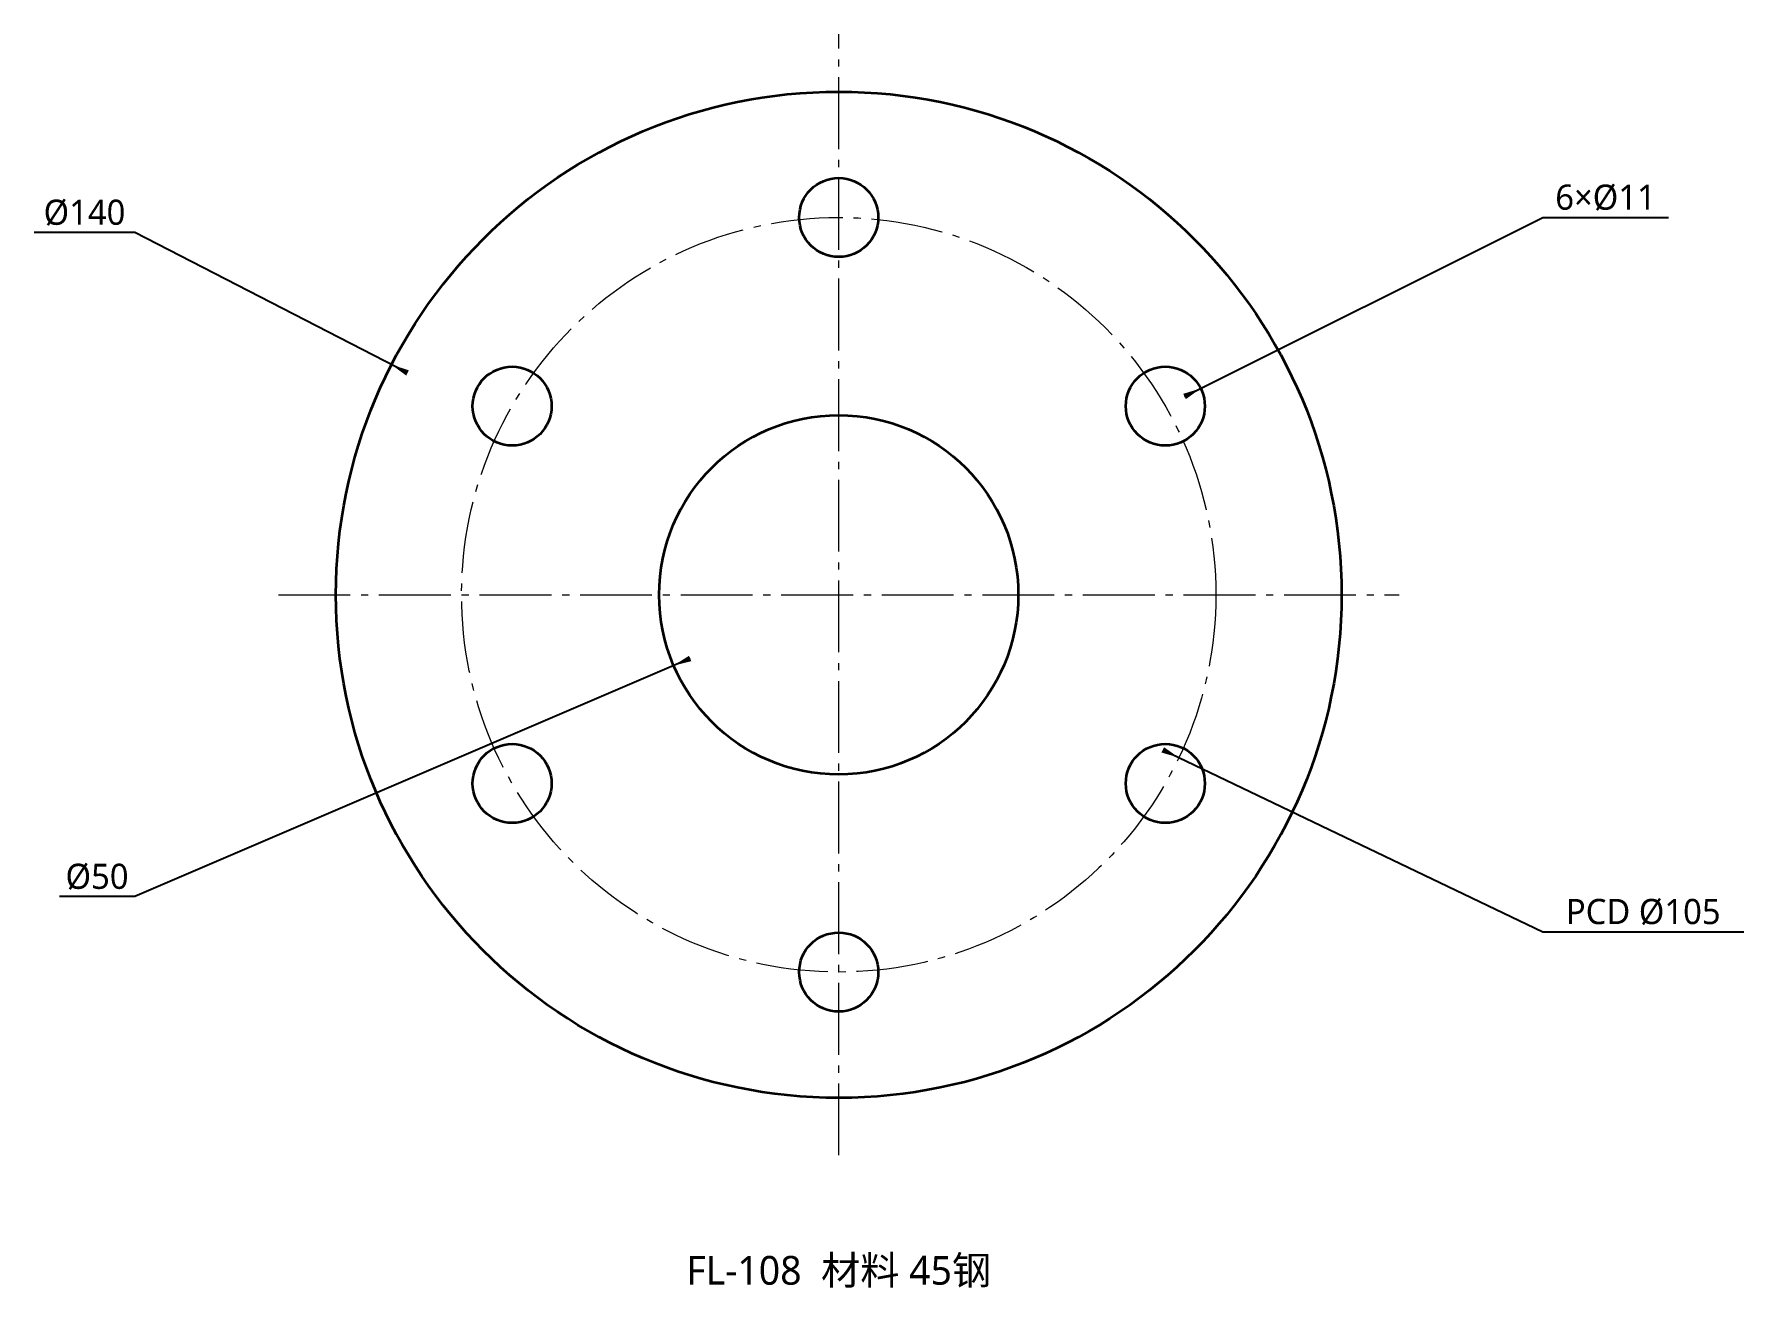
# Model space of a CAD drawing. Header units: millimetres. Extents: x -112 to 126, y -96 to 78.
import ezdxf

# ---------------------------------------------------------------- set-up
doc = ezdxf.new("R2010")
doc.units = ezdxf.units.MM
doc.linetypes.add('CENTER', pattern=[14, 10, -1.5, 1, -1.5])
for name, color, linetype, lineweight in [('BOLT_HOLES', 7, 'CONTINUOUS', 35), ('BORE', 7, 'CONTINUOUS', 35), ('CENTERLINES', 7, 'CENTER', 18), ('DIMENSIONS', 7, 'CONTINUOUS', 18), ('OUTLINE', 7, 'CONTINUOUS', 35), ('PCD', 7, 'CENTER', 18), ('TITLE', 7, 'CONTINUOUS', 25)]:
    doc.layers.add(name, color=color, linetype=linetype, lineweight=lineweight)
doc.styles.add('FLANGE_TEXT', font='msyh.ttc')
doc.dimstyles.new('FLANGE_MM', dxfattribs={"dimtxt": 3.5, "dimasz": 2.5, "dimexe": 1.25, "dimexo": 0.625, "dimgap": 1, "dimtad": 1, "dimtih": 1, "dimtoh": 1, "dimdec": 0, "dimtxsty": 'FLANGE_TEXT', "dimcen": 2.5, "dimazin": 3, "dimtfac": 1, "dimtmove": 0, "dimatfit": 3})

# ---------------------------------------------------------------- blocks, each defined once
blk = doc.blocks.new('_CLOSEDFILLED')
at = {"color": 0, "linetype": 'BYBLOCK'}
blk.add_solid([(-1, 0.164), (0, 0), (-1, -0.164)], dxfattribs=at)
blk = doc.blocks.new('*D1')
at = {"color": 0}
for p, q in [((-98, 50.4), (-112, 50.4)), ((-60.03, 30.87), (-98, 50.4))]:
    blk.add_line(p, q, dxfattribs=at)
at = {"layer": 'Defpoints'}
for p in [(-62.25, 32.01), (0, 0)]:
    blk.add_point(p, dxfattribs=at)
at = {"layer": 'DIMENSIONS', "color": 0, "xscale": 2.5, "yscale": 2.5, "rotation": 152.78388844269253}
blk.add_blockref('_CLOSEDFILLED', (-62.25, 32.01), dxfattribs=at)
at = {"layer": 'DIMENSIONS', "color": 0, "insert": (-105, 53.15), "char_height": 3.5, "attachment_point": 5, "style": 'FLANGE_TEXT'}
blk.add_mtext('%%c140', dxfattribs=at)
blk = doc.blocks.new('*D2')
at = {"color": 0}
for p, q in [((-20.68, -8.86), (-98, -42)), ((-98, -42), (-108.5, -42))]:
    blk.add_line(p, q, dxfattribs=at)
at = {"layer": 'Defpoints'}
for p in [(0, 0), (-22.98, -9.85)]:
    blk.add_point(p, dxfattribs=at)
at = {"layer": 'DIMENSIONS', "color": 0, "xscale": 2.5, "yscale": 2.5, "rotation": -156.80140948635182}
blk.add_blockref('_CLOSEDFILLED', (-22.98, -9.85), dxfattribs=at)
at = {"layer": 'DIMENSIONS', "color": 0, "insert": (-103.25, -39.25), "char_height": 3.5, "attachment_point": 5, "style": 'FLANGE_TEXT'}
blk.add_mtext('%%c50', dxfattribs=at)
blk = doc.blocks.new('*D3')
at = {"color": 0}
for p, q in [((45.1, -21.58), (98, -46.9)), ((98, -46.9), (126, -46.9))]:
    blk.add_line(p, q, dxfattribs=at)
at = {"layer": 'Defpoints'}
for p in [(0, 0), (47.36, -22.66)]:
    blk.add_point(p, dxfattribs=at)
at = {"layer": 'DIMENSIONS', "color": 0, "xscale": 2.5, "yscale": 2.5, "rotation": -25.574444772100122}
blk.add_blockref('_CLOSEDFILLED', (47.36, -22.66), dxfattribs=at)
at = {"layer": 'DIMENSIONS', "color": 0, "insert": (112, -44.15), "char_height": 3.5, "attachment_point": 5, "style": 'FLANGE_TEXT'}
blk.add_mtext('PCD %%c105', dxfattribs=at)
blk = doc.blocks.new('*D4')
at = {"color": 0}
for p, q in [((48.15, 27.59), (98, 52.5)), ((98, 52.5), (115.5, 52.5))]:
    blk.add_line(p, q, dxfattribs=at)
at = {"layer": 'Defpoints'}
for p in [(50.39, 28.71), (45.47, 26.25)]:
    blk.add_point(p, dxfattribs=at)
at = {"layer": 'DIMENSIONS', "color": 0, "xscale": 2.5, "yscale": 2.5, "rotation": 26.550362050389353}
blk.add_blockref('_CLOSEDFILLED', (50.39, 28.71), dxfattribs=at)
at = {"layer": 'DIMENSIONS', "color": 0, "insert": (106.75, 55.25), "char_height": 3.5, "attachment_point": 5, "style": 'FLANGE_TEXT'}
blk.add_mtext('6×%%c11', dxfattribs=at)

msp = doc.modelspace()

# ---------------------------------------------------------------- linework, layer by layer
at = {"layer": 'BOLT_HOLES'}
for centre in [(0, 52.5), (-45.47, 26.25), (45.47, 26.25), (-45.47, -26.25), (45.47, -26.25), (0, -52.5)]:
    msp.add_circle(centre, 5.5, dxfattribs=at)
at = {"layer": 'BORE'}
msp.add_circle((0, 0), 25, dxfattribs=at)
at = {"layer": 'CENTERLINES'}
for p, q in [((0, -78), (0, 78)), ((-78, 0), (78, 0))]:
    msp.add_line(p, q, dxfattribs=at)
at = {"layer": 'OUTLINE'}
msp.add_circle((0, 0), 70, dxfattribs=at)
at = {"layer": 'PCD'}
msp.add_circle((0, 0), 52.5, dxfattribs=at)

# ---------------------------------------------------------------- texts
at = {"layer": 'TITLE', "insert": (0, -92), "char_height": 4, "attachment_point": 2, "style": 'FLANGE_TEXT'}
msp.add_mtext('FL-108  材料 45钢', dxfattribs=at)

# ---------------------------------------------------------------- dimensions: what is measured, and where the dimension line sits
at = {"layer": 'DIMENSIONS'}
for p1, p2, text, picture, middle in [((40.55, 23.79), (50.39, 28.71), '6×Ø11', '*D4', (98, 52.5)), ((62.25, -32.01), (-62.25, 32.01), 'Ø140', '*D1', (-98, 50.4)), ((-47.36, 22.66), (47.36, -22.66), 'PCD Ø105', '*D3', (98, -46.9)), ((22.98, 9.85), (-22.98, -9.85), 'Ø50', '*D2', (-98, -42))]:
    dim = msp.add_diameter_dim_2p(p1=p1, p2=p2, text=text, dimstyle='FLANGE_MM', dxfattribs=at)
    dim.commit()
    dim.dimension.update_dxf_attribs({"geometry": picture, "text_midpoint": middle, "dimtype": 163})

doc.saveas('drawing.dxf')
